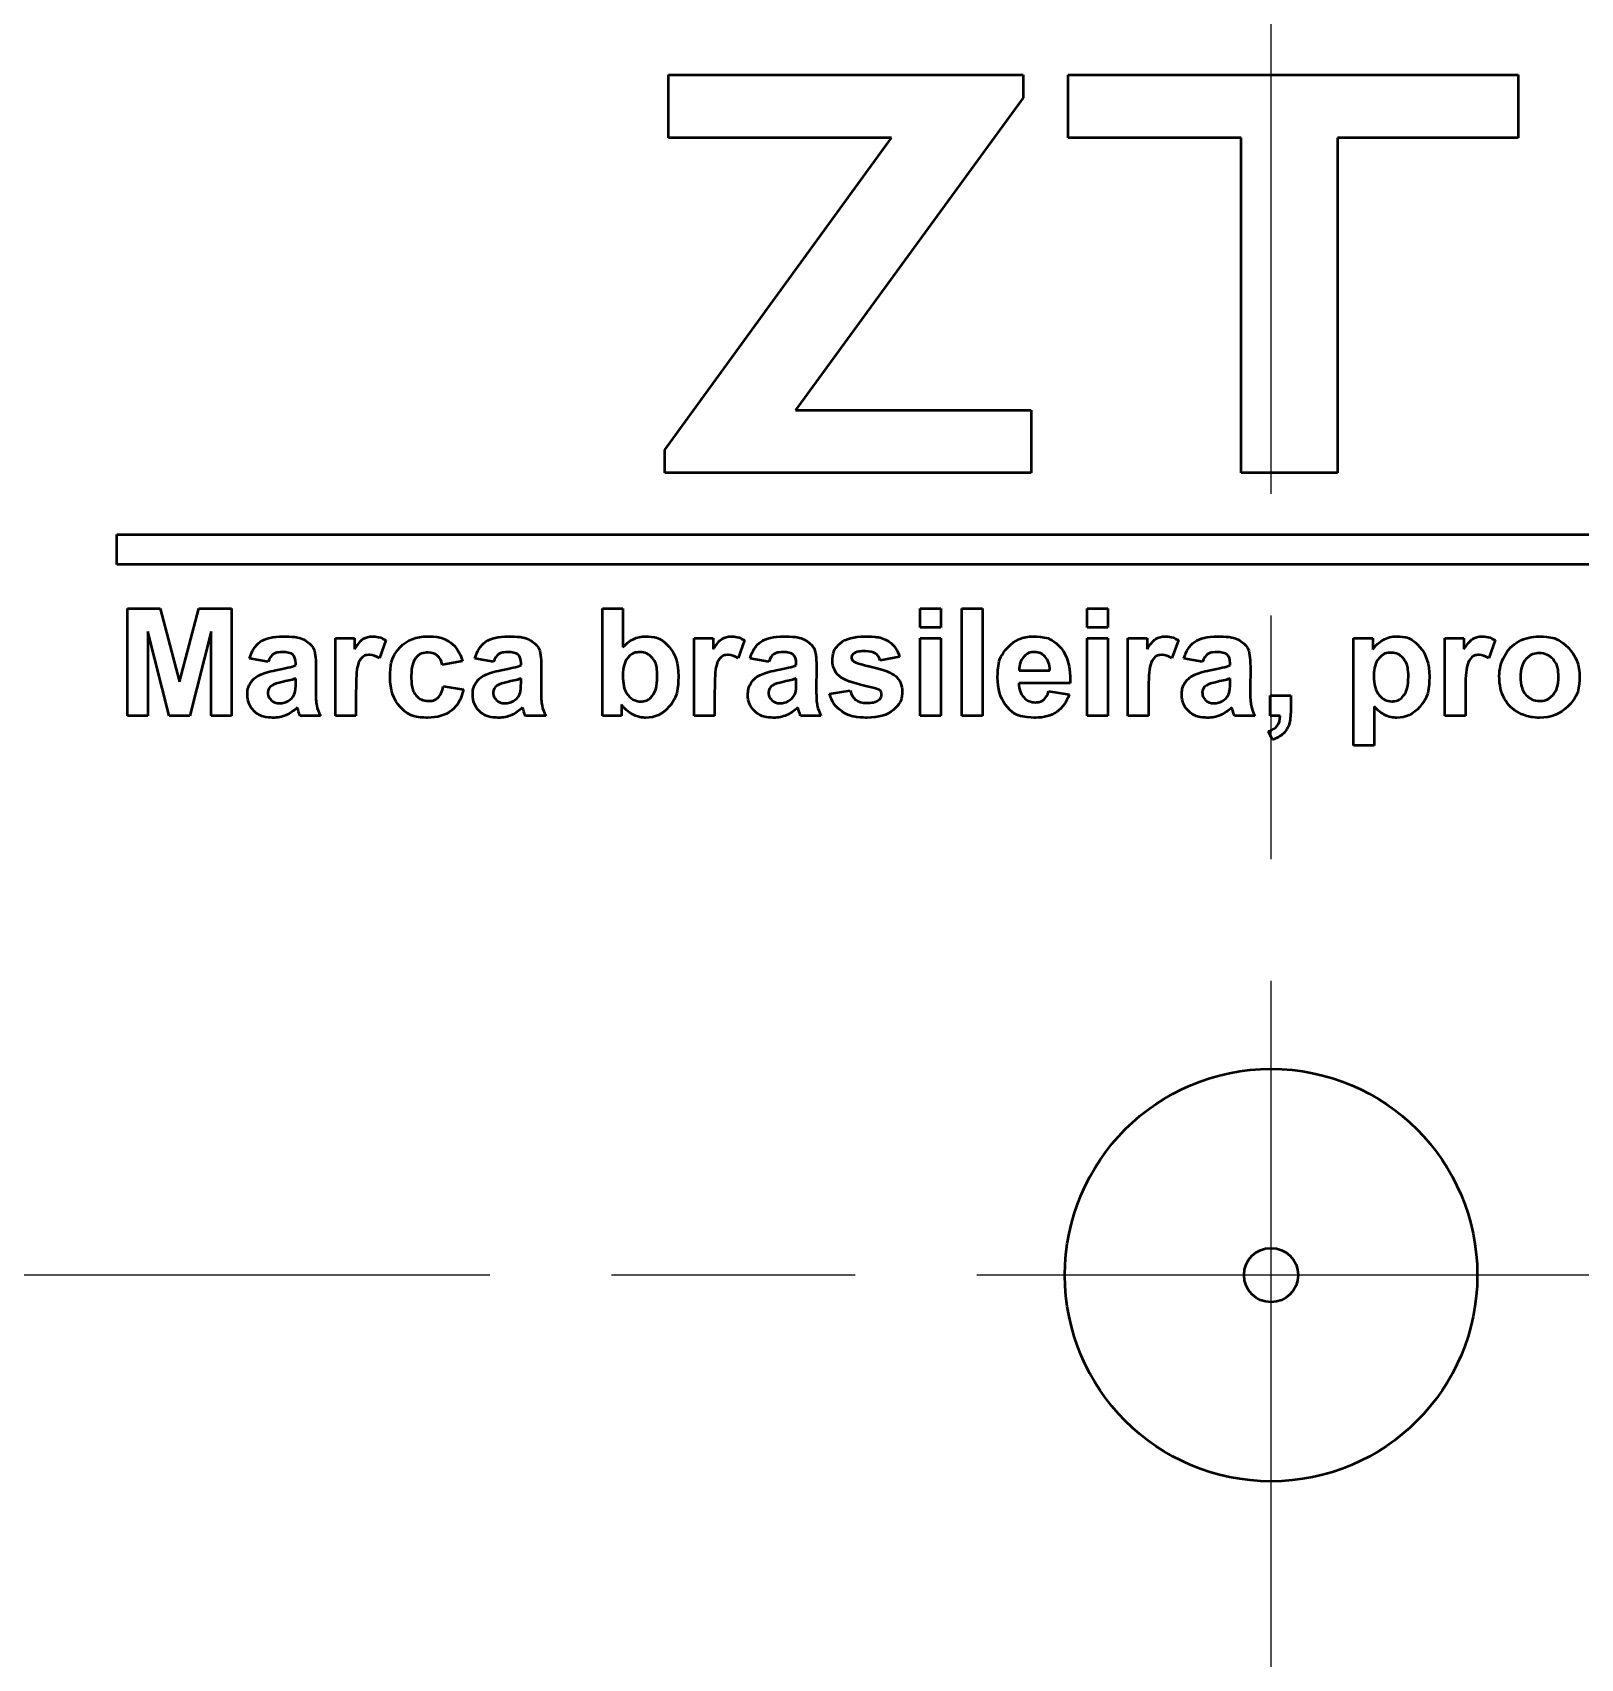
# Model space of a CAD drawing. Extents: x 0 to 616, y 0 to 436.
# Drawn here: x 504.81 to 533.4, y 285.8 to 315.83 of the extents above; entities that cross this region are included whole.
import ezdxf

# ---------------------------------------------------------------- set-up
doc = ezdxf.new("R2010")
doc.units = 0
doc.header["$LTSCALE"] = 1.5
doc.linetypes.add('AM_ISO08W050', pattern=[18, 12, -1.5, 3, -1.5])
doc.layers.add('AM_0', color=7, linetype='CONTINUOUS', lineweight=50)
doc.layers.add('AM_7', color=4, linetype='AM_ISO08W050', lineweight=25)

msp = doc.modelspace()

# ---------------------------------------------------------------- linework, layer by layer
at = {"layer": 'AM_0'}
for radius in [64.3, 58.175, 44.79, 3.809, 0.5]:
    msp.add_circle((527.683, 292.885), radius, dxfattribs=at)
at = {"layer": 'AM_0', "color": 7, "lineweight": 70}
msp.add_open_spline([(527.683, 338.867), (553.073, 338.867), (573.665, 318.276), (573.665, 292.885), (573.665, 292.885), (573.665, 267.494), (553.073, 246.903), (527.683, 246.903), (527.683, 246.903), (502.292, 246.903), (481.7, 267.494), (481.7, 292.885), (481.7, 292.885), (481.7, 318.276), (502.292, 338.867), (527.683, 338.867)], degree=3, knots=[0, 0, 0, 0, 0.25, 0.25, 0.25, 0.375, 0.5, 0.5, 0.5, 0.625, 0.75, 0.75, 0.75, 0.875, 1, 1, 1, 1], dxfattribs=at)
at = {"layer": 'AM_0', "color": 7}
for points in [[(516.556, 313.892), (516.556, 313.892), (516.556, 315.051), (516.556, 315.051)], [(516.556, 315.051), (516.556, 315.051), (523.101, 315.051), (523.101, 315.051)], [(523.101, 315.051), (523.101, 315.051), (523.101, 314.63), (523.101, 314.63)], [(523.936, 313.892), (523.936, 313.892), (523.936, 315.051), (523.936, 315.051)], [(523.936, 315.051), (523.936, 315.051), (532.248, 315.051), (532.248, 315.051)], [(532.248, 315.051), (532.248, 315.051), (532.248, 313.892), (532.248, 313.892)], [(523.101, 314.63), (523.101, 314.63), (518.9, 308.862), (518.9, 308.862)], [(516.486, 308.124), (516.486, 308.124), (520.673, 313.892), (520.673, 313.892)], [(520.673, 313.892), (520.673, 313.892), (516.556, 313.892), (516.556, 313.892)], [(527.129, 313.892), (527.129, 313.892), (523.936, 313.892), (523.936, 313.892)], [(527.129, 307.703), (527.129, 307.703), (527.129, 313.892), (527.129, 313.892)], [(528.912, 313.892), (528.912, 313.892), (528.912, 307.703), (528.912, 307.703)], [(532.248, 313.892), (532.248, 313.892), (528.912, 313.892), (528.912, 313.892)], [(518.9, 308.862), (518.9, 308.862), (523.251, 308.862), (523.251, 308.862)], [(523.251, 308.862), (523.251, 308.862), (523.251, 307.703), (523.251, 307.703)], [(516.486, 307.703), (516.486, 307.703), (516.486, 308.124), (516.486, 308.124)], [(523.251, 307.703), (523.251, 307.703), (516.486, 307.703), (516.486, 307.703)], [(528.912, 307.703), (528.912, 307.703), (527.129, 307.703), (527.129, 307.703)], [(506.368, 306.562), (506.368, 306.562), (548.997, 306.562), (548.997, 306.562)], [(506.368, 306.01), (506.368, 306.01), (506.368, 306.562), (506.368, 306.562)], [(548.997, 306.01), (548.997, 306.01), (506.368, 306.01), (506.368, 306.01)], [(506.565, 303.211), (506.565, 303.211), (506.565, 305.195), (506.565, 305.195)], [(506.565, 305.195), (506.565, 305.195), (507.164, 305.195), (507.164, 305.195)], [(507.164, 305.195), (507.164, 305.195), (507.524, 303.842), (507.524, 303.842)], [(507.524, 303.842), (507.524, 303.842), (507.88, 305.195), (507.88, 305.195)], [(507.88, 305.195), (507.88, 305.195), (508.481, 305.195), (508.481, 305.195)], [(508.481, 305.195), (508.481, 305.195), (508.481, 303.211), (508.481, 303.211)], [(515.333, 303.211), (515.333, 303.211), (515.333, 305.195), (515.333, 305.195)], [(515.333, 305.195), (515.333, 305.195), (515.713, 305.195), (515.713, 305.195)], [(515.713, 305.195), (515.713, 305.195), (515.713, 304.481), (515.713, 304.481)], [(521.203, 304.843), (521.203, 304.843), (521.203, 305.195), (521.203, 305.195)], [(521.203, 305.195), (521.203, 305.195), (521.584, 305.195), (521.584, 305.195)], [(521.584, 305.195), (521.584, 305.195), (521.584, 304.843), (521.584, 304.843)], [(521.973, 303.211), (521.973, 303.211), (521.973, 305.195), (521.973, 305.195)], [(521.973, 305.195), (521.973, 305.195), (522.354, 305.195), (522.354, 305.195)], [(522.354, 305.195), (522.354, 305.195), (522.354, 303.211), (522.354, 303.211)], [(524.285, 304.843), (524.285, 304.843), (524.285, 305.195), (524.285, 305.195)], [(524.285, 305.195), (524.285, 305.195), (524.665, 305.195), (524.665, 305.195)], [(524.665, 305.195), (524.665, 305.195), (524.665, 304.843), (524.665, 304.843)], [(521.584, 304.843), (521.584, 304.843), (521.203, 304.843), (521.203, 304.843)], [(524.665, 304.843), (524.665, 304.843), (524.285, 304.843), (524.285, 304.843)], [(507.329, 303.211), (507.329, 303.211), (506.937, 304.773), (506.937, 304.773)], [(506.937, 304.773), (506.937, 304.773), (506.937, 303.211), (506.937, 303.211)], [(508.109, 304.773), (508.109, 304.773), (507.715, 303.211), (507.715, 303.211)], [(508.109, 303.211), (508.109, 303.211), (508.109, 304.773), (508.109, 304.773)], [(508.815, 304.272), (508.854, 304.411), (508.921, 304.514), (509.015, 304.581)], [(509.817, 304.621), (509.899, 304.581), (509.958, 304.53), (509.992, 304.468)], [(510.401, 303.211), (510.401, 303.211), (510.401, 304.648), (510.401, 304.648)], [(510.401, 304.648), (510.401, 304.648), (510.754, 304.648), (510.754, 304.648)], [(510.754, 304.648), (510.754, 304.648), (510.754, 304.444), (510.754, 304.444)], [(510.754, 304.444), (510.815, 304.541), (510.869, 304.605), (510.917, 304.635)], [(511.332, 304.609), (511.332, 304.609), (511.214, 304.278), (511.214, 304.278)], [(512.527, 304.568), (512.63, 304.493), (512.704, 304.378), (512.749, 304.223)], [(512.977, 304.272), (513.015, 304.411), (513.082, 304.514), (513.177, 304.581)], [(513.978, 304.621), (514.061, 304.581), (514.119, 304.53), (514.153, 304.468)], [(517.026, 303.211), (517.026, 303.211), (517.026, 304.648), (517.026, 304.648)], [(517.026, 304.648), (517.026, 304.648), (517.379, 304.648), (517.379, 304.648)], [(517.379, 304.648), (517.379, 304.648), (517.379, 304.444), (517.379, 304.444)], [(517.379, 304.444), (517.439, 304.541), (517.494, 304.605), (517.542, 304.635)], [(517.957, 304.609), (517.957, 304.609), (517.839, 304.278), (517.839, 304.278)], [(518.06, 304.272), (518.098, 304.411), (518.165, 304.514), (518.26, 304.581)], [(519.061, 304.621), (519.144, 304.581), (519.202, 304.53), (519.236, 304.468)], [(520.624, 304.585), (520.72, 304.521), (520.785, 304.426), (520.821, 304.301)], [(521.203, 303.211), (521.203, 303.211), (521.203, 304.648), (521.203, 304.648)], [(521.203, 304.648), (521.203, 304.648), (521.584, 304.648), (521.584, 304.648)], [(521.584, 304.648), (521.584, 304.648), (521.584, 303.211), (521.584, 303.211)], [(524.285, 303.211), (524.285, 303.211), (524.285, 304.648), (524.285, 304.648)], [(524.285, 304.648), (524.285, 304.648), (524.665, 304.648), (524.665, 304.648)], [(524.665, 304.648), (524.665, 304.648), (524.665, 303.211), (524.665, 303.211)], [(525.039, 303.211), (525.039, 303.211), (525.039, 304.648), (525.039, 304.648)], [(525.039, 304.648), (525.039, 304.648), (525.392, 304.648), (525.392, 304.648)], [(525.392, 304.648), (525.392, 304.648), (525.392, 304.444), (525.392, 304.444)], [(525.392, 304.444), (525.452, 304.541), (525.507, 304.605), (525.555, 304.635)], [(525.97, 304.609), (525.97, 304.609), (525.852, 304.278), (525.852, 304.278)], [(526.072, 304.272), (526.111, 304.411), (526.178, 304.514), (526.273, 304.581)], [(527.074, 304.621), (527.157, 304.581), (527.215, 304.53), (527.249, 304.468)], [(529.204, 304.648), (529.204, 304.648), (529.559, 304.648), (529.559, 304.648)], [(529.204, 302.665), (529.204, 302.665), (529.204, 304.648), (529.204, 304.648)], [(529.559, 304.648), (529.559, 304.648), (529.559, 304.437), (529.559, 304.437)], [(529.559, 304.437), (529.604, 304.51), (529.667, 304.568), (529.745, 304.613)], [(530.892, 303.211), (530.892, 303.211), (530.892, 304.648), (530.892, 304.648)], [(530.892, 304.648), (530.892, 304.648), (531.245, 304.648), (531.245, 304.648)], [(531.245, 304.648), (531.245, 304.648), (531.245, 304.444), (531.245, 304.444)], [(531.245, 304.444), (531.305, 304.541), (531.36, 304.605), (531.408, 304.635)], [(531.822, 304.609), (531.822, 304.609), (531.705, 304.278), (531.705, 304.278)], [(531.992, 304.317), (532.054, 304.435), (532.142, 304.526), (532.256, 304.587)], [(509.16, 304.21), (509.16, 304.21), (508.815, 304.272), (508.815, 304.272)], [(509.252, 304.35), (509.214, 304.324), (509.184, 304.277), (509.16, 304.21)], [(509.669, 304.187), (509.669, 304.26), (509.651, 304.312), (509.615, 304.344)], [(509.992, 304.468), (510.025, 304.406), (510.043, 304.293), (510.043, 304.127)], [(510.901, 304.296), (510.863, 304.267), (510.835, 304.214), (510.814, 304.137)], [(512.374, 304.156), (512.362, 304.231), (512.333, 304.287), (512.288, 304.325)], [(512.749, 304.223), (512.749, 304.223), (512.374, 304.156), (512.374, 304.156)], [(513.322, 304.21), (513.322, 304.21), (512.977, 304.272), (512.977, 304.272)], [(513.414, 304.35), (513.376, 304.324), (513.345, 304.277), (513.322, 304.21)], [(513.83, 304.187), (513.83, 304.26), (513.812, 304.312), (513.776, 304.344)], [(514.153, 304.468), (514.187, 304.406), (514.204, 304.293), (514.204, 304.127)], [(515.801, 304.284), (515.74, 304.213), (515.71, 304.106), (515.71, 303.961)], [(517.525, 304.296), (517.488, 304.267), (517.459, 304.214), (517.438, 304.137)], [(518.405, 304.21), (518.405, 304.21), (518.06, 304.272), (518.06, 304.272)], [(518.497, 304.35), (518.459, 304.324), (518.428, 304.277), (518.405, 304.21)], [(518.913, 304.187), (518.913, 304.26), (518.895, 304.312), (518.859, 304.344)], [(519.236, 304.468), (519.27, 304.406), (519.287, 304.293), (519.287, 304.127)], [(519.972, 304.22), (520.006, 304.194), (520.124, 304.159), (520.327, 304.113)], [(520.463, 304.235), (520.448, 304.29), (520.419, 304.333), (520.376, 304.363)], [(520.821, 304.301), (520.821, 304.301), (520.463, 304.235), (520.463, 304.235)], [(523.109, 304.299), (523.055, 304.239), (523.028, 304.157), (523.029, 304.053)], [(523.597, 304.053), (523.594, 304.163), (523.566, 304.247), (523.512, 304.304)], [(523.798, 304.469), (523.921, 304.328), (523.98, 304.112), (523.975, 303.82)], [(525.538, 304.296), (525.501, 304.267), (525.472, 304.214), (525.451, 304.137)], [(526.418, 304.21), (526.418, 304.21), (526.072, 304.272), (526.072, 304.272)], [(526.509, 304.35), (526.472, 304.324), (526.441, 304.277), (526.418, 304.21)], [(526.926, 304.187), (526.926, 304.26), (526.908, 304.312), (526.872, 304.344)], [(527.249, 304.468), (527.283, 304.406), (527.3, 304.293), (527.3, 304.127)], [(529.672, 304.273), (529.611, 304.201), (529.58, 304.095), (529.58, 303.954)], [(531.391, 304.296), (531.354, 304.267), (531.325, 304.214), (531.304, 304.137)], [(531.898, 303.95), (531.898, 304.077), (531.93, 304.199), (531.992, 304.317)], [(532.39, 304.258), (532.322, 304.182), (532.288, 304.072), (532.288, 303.93)], [(508.834, 303.821), (508.873, 303.885), (508.928, 303.933), (508.997, 303.967)], [(508.997, 303.967), (509.067, 304.001), (509.168, 304.03), (509.3, 304.056)], [(509.3, 304.056), (509.477, 304.089), (509.601, 304.12), (509.669, 304.149)], [(509.669, 304.149), (509.669, 304.149), (509.669, 304.187), (509.669, 304.187)], [(510.043, 304.127), (510.043, 304.127), (510.038, 303.683), (510.038, 303.683)], [(510.814, 304.137), (510.792, 304.06), (510.782, 303.9), (510.782, 303.655)], [(512.996, 303.821), (513.034, 303.885), (513.089, 303.933), (513.159, 303.967)], [(513.159, 303.967), (513.228, 304.001), (513.33, 304.03), (513.461, 304.056)], [(513.461, 304.056), (513.639, 304.089), (513.762, 304.12), (513.83, 304.149)], [(513.83, 304.149), (513.83, 304.149), (513.83, 304.187), (513.83, 304.187)], [(514.204, 304.127), (514.204, 304.127), (514.2, 303.683), (514.2, 303.683)], [(515.71, 303.961), (515.71, 303.812), (515.734, 303.702), (515.78, 303.631)], [(517.438, 304.137), (517.417, 304.06), (517.406, 303.9), (517.406, 303.655)], [(518.078, 303.821), (518.117, 303.885), (518.172, 303.933), (518.242, 303.967)], [(518.242, 303.967), (518.311, 304.001), (518.413, 304.03), (518.544, 304.056)], [(518.544, 304.056), (518.722, 304.089), (518.845, 304.12), (518.913, 304.149)], [(518.913, 304.149), (518.913, 304.149), (518.913, 304.187), (518.913, 304.187)], [(519.287, 304.127), (519.287, 304.127), (519.283, 303.683), (519.283, 303.683)], [(520.335, 303.731), (520.028, 303.799), (519.833, 303.86), (519.751, 303.916)], [(520.327, 304.113), (520.529, 304.067), (520.671, 304.01), (520.751, 303.944)], [(523.029, 304.053), (523.029, 304.053), (523.597, 304.053), (523.597, 304.053)], [(525.451, 304.137), (525.43, 304.06), (525.419, 303.9), (525.419, 303.655)], [(526.091, 303.821), (526.13, 303.885), (526.185, 303.933), (526.254, 303.967)], [(526.254, 303.967), (526.324, 304.001), (526.425, 304.03), (526.557, 304.056)], [(526.557, 304.056), (526.734, 304.089), (526.858, 304.12), (526.926, 304.149)], [(526.926, 304.149), (526.926, 304.149), (526.926, 304.187), (526.926, 304.187)], [(527.3, 304.127), (527.3, 304.127), (527.296, 303.683), (527.296, 303.683)], [(529.58, 303.954), (529.58, 303.793), (529.612, 303.673), (529.676, 303.597)], [(531.304, 304.137), (531.282, 304.06), (531.272, 303.9), (531.272, 303.655)], [(531.992, 303.53), (531.93, 303.645), (531.898, 303.785), (531.898, 303.95)], [(532.288, 303.93), (532.288, 303.787), (532.322, 303.678), (532.39, 303.603)], [(509.438, 303.843), (509.332, 303.821), (509.263, 303.799), (509.231, 303.777)], [(509.669, 303.902), (509.62, 303.885), (509.543, 303.866), (509.438, 303.843)], [(509.564, 303.514), (509.61, 303.549), (509.64, 303.591), (509.654, 303.641)], [(509.654, 303.641), (509.664, 303.673), (509.669, 303.735), (509.669, 303.826)], [(509.669, 303.826), (509.669, 303.826), (509.669, 303.902), (509.669, 303.902)], [(510.038, 303.683), (510.038, 303.557), (510.044, 303.464), (510.057, 303.404)], [(510.782, 303.655), (510.782, 303.655), (510.782, 303.211), (510.782, 303.211)], [(512.297, 303.55), (512.343, 303.592), (512.376, 303.662), (512.395, 303.762)], [(512.395, 303.762), (512.395, 303.762), (512.768, 303.699), (512.768, 303.699)], [(512.768, 303.699), (512.73, 303.527), (512.655, 303.398), (512.545, 303.31)], [(513.599, 303.843), (513.493, 303.821), (513.425, 303.799), (513.392, 303.777)], [(513.83, 303.902), (513.782, 303.885), (513.705, 303.866), (513.599, 303.843)], [(513.725, 303.514), (513.771, 303.549), (513.801, 303.591), (513.815, 303.641)], [(513.815, 303.641), (513.826, 303.673), (513.83, 303.735), (513.83, 303.826)], [(513.83, 303.826), (513.83, 303.826), (513.83, 303.902), (513.83, 303.902)], [(514.2, 303.683), (514.2, 303.557), (514.206, 303.464), (514.218, 303.404)], [(517.406, 303.655), (517.406, 303.655), (517.406, 303.211), (517.406, 303.211)], [(518.682, 303.843), (518.576, 303.821), (518.508, 303.799), (518.475, 303.777)], [(518.913, 303.902), (518.865, 303.885), (518.788, 303.866), (518.682, 303.843)], [(518.808, 303.514), (518.854, 303.549), (518.884, 303.591), (518.898, 303.641)], [(518.898, 303.641), (518.909, 303.673), (518.913, 303.735), (518.913, 303.826)], [(518.913, 303.826), (518.913, 303.826), (518.913, 303.902), (518.913, 303.902)], [(519.283, 303.683), (519.283, 303.557), (519.289, 303.464), (519.301, 303.404)], [(519.528, 303.622), (519.528, 303.622), (519.91, 303.68), (519.91, 303.68)], [(519.752, 303.298), (519.637, 303.377), (519.563, 303.485), (519.528, 303.622)], [(519.91, 303.68), (519.926, 303.606), (519.959, 303.55), (520.008, 303.511)], [(520.462, 303.681), (520.443, 303.699), (520.4, 303.716), (520.335, 303.731)], [(523.975, 303.82), (523.975, 303.82), (523.022, 303.82), (523.022, 303.82)], [(523.022, 303.82), (523.025, 303.707), (523.055, 303.62), (523.114, 303.557)], [(523.483, 303.512), (523.524, 303.544), (523.555, 303.597), (523.575, 303.669)], [(523.575, 303.669), (523.575, 303.669), (523.955, 303.605), (523.955, 303.605)], [(523.955, 303.605), (523.906, 303.466), (523.829, 303.361), (523.724, 303.288)], [(525.419, 303.655), (525.419, 303.655), (525.419, 303.211), (525.419, 303.211)], [(526.695, 303.843), (526.589, 303.821), (526.521, 303.799), (526.488, 303.777)], [(526.926, 303.902), (526.878, 303.885), (526.8, 303.866), (526.695, 303.843)], [(526.821, 303.514), (526.867, 303.549), (526.897, 303.591), (526.911, 303.641)], [(526.911, 303.641), (526.921, 303.673), (526.926, 303.735), (526.926, 303.826)], [(526.926, 303.826), (526.926, 303.826), (526.926, 303.902), (526.926, 303.902)], [(527.296, 303.683), (527.296, 303.557), (527.302, 303.464), (527.314, 303.404)], [(531.272, 303.655), (531.272, 303.655), (531.272, 303.211), (531.272, 303.211)], [(509.699, 303.368), (509.634, 303.305), (509.565, 303.258), (509.491, 303.226)], [(509.712, 303.324), (509.706, 303.346), (509.702, 303.361), (509.699, 303.368)], [(509.749, 303.211), (509.739, 303.237), (509.727, 303.274), (509.712, 303.324)], [(510.057, 303.404), (510.069, 303.344), (510.092, 303.28), (510.125, 303.211)], [(513.86, 303.368), (513.795, 303.305), (513.726, 303.258), (513.652, 303.226)], [(513.874, 303.324), (513.868, 303.346), (513.863, 303.361), (513.86, 303.368)], [(513.91, 303.211), (513.901, 303.237), (513.888, 303.274), (513.874, 303.324)], [(514.218, 303.404), (514.23, 303.344), (514.253, 303.28), (514.287, 303.211)], [(515.892, 303.241), (515.812, 303.282), (515.744, 303.342), (515.686, 303.423)], [(515.686, 303.423), (515.686, 303.423), (515.686, 303.211), (515.686, 303.211)], [(518.943, 303.368), (518.878, 303.305), (518.809, 303.258), (518.735, 303.226)], [(518.957, 303.324), (518.951, 303.346), (518.946, 303.361), (518.943, 303.368)], [(518.993, 303.211), (518.983, 303.237), (518.971, 303.274), (518.957, 303.324)], [(519.301, 303.404), (519.313, 303.344), (519.336, 303.28), (519.37, 303.211)], [(526.956, 303.368), (526.891, 303.305), (526.822, 303.258), (526.748, 303.226)], [(526.97, 303.324), (526.964, 303.346), (526.959, 303.361), (526.956, 303.368)], [(527.006, 303.211), (526.996, 303.237), (526.984, 303.274), (526.97, 303.324)], [(527.314, 303.404), (527.326, 303.344), (527.349, 303.28), (527.382, 303.211)], [(527.665, 303.592), (527.665, 303.592), (528.045, 303.592), (528.045, 303.592)], [(527.665, 303.211), (527.665, 303.211), (527.665, 303.592), (527.665, 303.592)], [(528.045, 303.319), (528.045, 303.21), (528.036, 303.123), (528.017, 303.059)], [(528.045, 303.592), (528.045, 303.592), (528.045, 303.319), (528.045, 303.319)], [(529.788, 303.226), (529.724, 303.258), (529.656, 303.312), (529.584, 303.389)], [(529.584, 303.389), (529.584, 303.389), (529.584, 302.665), (529.584, 302.665)], [(532.264, 303.268), (532.145, 303.328), (532.054, 303.415), (531.992, 303.53)], [(506.937, 303.211), (506.937, 303.211), (506.565, 303.211), (506.565, 303.211)], [(507.715, 303.211), (507.715, 303.211), (507.329, 303.211), (507.329, 303.211)], [(508.481, 303.211), (508.481, 303.211), (508.109, 303.211), (508.109, 303.211)], [(510.125, 303.211), (510.125, 303.211), (509.749, 303.211), (509.749, 303.211)], [(510.782, 303.211), (510.782, 303.211), (510.401, 303.211), (510.401, 303.211)], [(514.287, 303.211), (514.287, 303.211), (513.91, 303.211), (513.91, 303.211)], [(515.686, 303.211), (515.686, 303.211), (515.333, 303.211), (515.333, 303.211)], [(517.406, 303.211), (517.406, 303.211), (517.026, 303.211), (517.026, 303.211)], [(519.37, 303.211), (519.37, 303.211), (518.993, 303.211), (518.993, 303.211)], [(521.584, 303.211), (521.584, 303.211), (521.203, 303.211), (521.203, 303.211)], [(522.354, 303.211), (522.354, 303.211), (521.973, 303.211), (521.973, 303.211)], [(524.665, 303.211), (524.665, 303.211), (524.285, 303.211), (524.285, 303.211)], [(525.419, 303.211), (525.419, 303.211), (525.039, 303.211), (525.039, 303.211)], [(527.382, 303.211), (527.382, 303.211), (527.006, 303.211), (527.006, 303.211)], [(527.634, 302.926), (527.711, 302.951), (527.765, 302.986), (527.798, 303.03)], [(527.849, 303.211), (527.849, 303.211), (527.665, 303.211), (527.665, 303.211)], [(527.798, 303.03), (527.831, 303.074), (527.848, 303.135), (527.849, 303.211)], [(528.017, 303.059), (527.998, 302.996), (527.962, 302.938), (527.91, 302.888)], [(531.272, 303.211), (531.272, 303.211), (530.892, 303.211), (530.892, 303.211)], [(527.709, 302.769), (527.709, 302.769), (527.634, 302.926), (527.634, 302.926)], [(527.91, 302.888), (527.857, 302.837), (527.79, 302.798), (527.709, 302.769)], [(529.584, 302.665), (529.584, 302.665), (529.204, 302.665), (529.204, 302.665)]]:
    msp.add_open_spline(points, degree=3, dxfattribs=at)
for points, knots in [([(509.015, 304.581), (509.11, 304.648), (509.251, 304.681), (509.438, 304.681), (509.438, 304.681), (509.608, 304.681), (509.734, 304.661), (509.817, 304.621)], [0.08, 0.08, 0.08, 0.08, 0.12, 0.12, 0.12, 0.14, 0.16, 0.16, 0.16, 0.16]), ([(510.917, 304.635), (510.966, 304.666), (511.02, 304.681), (511.082, 304.681), (511.082, 304.681), (511.169, 304.681), (511.252, 304.657), (511.332, 304.609)], [0.3846154, 0.3846154, 0.3846154, 0.3846154, 0.4615385, 0.4615385, 0.4615385, 0.5, 0.5384615, 0.5384615, 0.5384615, 0.5384615]), ([(511.6, 304.483), (511.726, 304.615), (511.895, 304.681), (512.109, 304.681), (512.109, 304.681), (512.284, 304.681), (512.423, 304.643), (512.527, 304.568)], [0.8333333, 0.8333333, 0.8333333, 0.8333333, 0.8888889, 0.8888889, 0.8888889, 0.9166667, 0.9444444, 0.9444444, 0.9444444, 0.9444444]), ([(513.177, 304.581), (513.272, 304.648), (513.412, 304.681), (513.599, 304.681), (513.599, 304.681), (513.769, 304.681), (513.895, 304.661), (513.978, 304.621)], [0.08, 0.08, 0.08, 0.08, 0.12, 0.12, 0.12, 0.14, 0.16, 0.16, 0.16, 0.16]), ([(515.713, 304.481), (515.83, 304.614), (515.969, 304.681), (516.13, 304.681), (516.13, 304.681), (516.305, 304.681), (516.449, 304.617), (516.564, 304.491)], [0.25, 0.25, 0.25, 0.25, 0.3333333, 0.3333333, 0.3333333, 0.375, 0.4166667, 0.4166667, 0.4166667, 0.4166667]), ([(517.542, 304.635), (517.59, 304.666), (517.645, 304.681), (517.706, 304.681), (517.706, 304.681), (517.793, 304.681), (517.876, 304.657), (517.957, 304.609)], [0.3846154, 0.3846154, 0.3846154, 0.3846154, 0.4615385, 0.4615385, 0.4615385, 0.5, 0.5384615, 0.5384615, 0.5384615, 0.5384615]), ([(518.26, 304.581), (518.355, 304.648), (518.495, 304.681), (518.682, 304.681), (518.682, 304.681), (518.852, 304.681), (518.978, 304.661), (519.061, 304.621)], [0.08, 0.08, 0.08, 0.08, 0.12, 0.12, 0.12, 0.14, 0.16, 0.16, 0.16, 0.16]), ([(519.751, 303.916), (519.637, 303.994), (519.581, 304.102), (519.581, 304.24), (519.581, 304.24), (519.581, 304.364), (519.63, 304.469), (519.728, 304.554)], [0.30769231, 0.30769231, 0.30769231, 0.30769231, 0.34615385, 0.34615385, 0.34615385, 0.36538462, 0.38461538, 0.38461538, 0.38461538, 0.38461538]), ([(519.728, 304.554), (519.826, 304.639), (519.979, 304.681), (520.185, 304.681), (520.185, 304.681), (520.382, 304.681), (520.529, 304.649), (520.624, 304.585)], [0.38461538, 0.38461538, 0.38461538, 0.38461538, 0.42307692, 0.42307692, 0.42307692, 0.44230769, 0.46153846, 0.46153846, 0.46153846, 0.46153846]), ([(522.819, 304.479), (522.943, 304.614), (523.101, 304.681), (523.291, 304.681), (523.291, 304.681), (523.505, 304.681), (523.674, 304.611), (523.798, 304.469)], [0.4285714, 0.4285714, 0.4285714, 0.4285714, 0.5, 0.5, 0.5, 0.5357143, 0.5714286, 0.5714286, 0.5714286, 0.5714286]), ([(525.555, 304.635), (525.603, 304.666), (525.658, 304.681), (525.719, 304.681), (525.719, 304.681), (525.806, 304.681), (525.889, 304.657), (525.97, 304.609)], [0.3846154, 0.3846154, 0.3846154, 0.3846154, 0.4615385, 0.4615385, 0.4615385, 0.5, 0.5384615, 0.5384615, 0.5384615, 0.5384615]), ([(526.273, 304.581), (526.368, 304.648), (526.508, 304.681), (526.695, 304.681), (526.695, 304.681), (526.865, 304.681), (526.991, 304.661), (527.074, 304.621)], [0.08, 0.08, 0.08, 0.08, 0.12, 0.12, 0.12, 0.14, 0.16, 0.16, 0.16, 0.16]), ([(529.745, 304.613), (529.824, 304.659), (529.911, 304.681), (530.007, 304.681), (530.007, 304.681), (530.173, 304.681), (530.315, 304.616), (530.431, 304.485)], [0.2307692, 0.2307692, 0.2307692, 0.2307692, 0.3076923, 0.3076923, 0.3076923, 0.3461538, 0.3846154, 0.3846154, 0.3846154, 0.3846154]), ([(531.408, 304.635), (531.456, 304.666), (531.511, 304.681), (531.572, 304.681), (531.572, 304.681), (531.659, 304.681), (531.742, 304.657), (531.822, 304.609)], [0.3846154, 0.3846154, 0.3846154, 0.3846154, 0.4615385, 0.4615385, 0.4615385, 0.5, 0.5384615, 0.5384615, 0.5384615, 0.5384615]), ([(532.256, 304.587), (532.37, 304.65), (532.498, 304.681), (532.639, 304.681), (532.639, 304.681), (532.856, 304.681), (533.034, 304.611), (533.173, 304.469)], [0.2, 0.2, 0.2, 0.2, 0.3, 0.3, 0.3, 0.35, 0.4, 0.4, 0.4, 0.4]), ([(509.615, 304.344), (509.579, 304.374), (509.511, 304.39), (509.411, 304.39), (509.411, 304.39), (509.343, 304.39), (509.29, 304.377), (509.252, 304.35)], [0.88, 0.88, 0.88, 0.88, 0.92, 0.92, 0.92, 0.94, 0.96, 0.96, 0.96, 0.96]), ([(511.214, 304.278), (511.151, 304.319), (511.091, 304.34), (511.036, 304.34), (511.036, 304.34), (510.983, 304.34), (510.938, 304.326), (510.901, 304.296)], [0.6153846, 0.6153846, 0.6153846, 0.6153846, 0.6923077, 0.6923077, 0.6923077, 0.7307692, 0.7692308, 0.7692308, 0.7692308, 0.7692308]), ([(511.6, 303.378), (511.475, 303.51), (511.412, 303.694), (511.412, 303.929), (511.412, 303.929), (511.412, 304.166), (511.475, 304.35), (511.6, 304.483)], [0.7222222, 0.7222222, 0.7222222, 0.7222222, 0.7777778, 0.7777778, 0.7777778, 0.8055556, 0.8333333, 0.8333333, 0.8333333, 0.8333333]), ([(511.888, 304.284), (511.832, 304.218), (511.803, 304.109), (511.803, 303.956), (511.803, 303.956), (511.803, 303.785), (511.832, 303.665), (511.889, 303.594)], [0.2222222, 0.2222222, 0.2222222, 0.2222222, 0.2777778, 0.2777778, 0.2777778, 0.3055556, 0.3333333, 0.3333333, 0.3333333, 0.3333333]), ([(512.288, 304.325), (512.244, 304.363), (512.186, 304.382), (512.115, 304.382), (512.115, 304.382), (512.02, 304.382), (511.944, 304.349), (511.888, 304.284)], [0.1111111, 0.1111111, 0.1111111, 0.1111111, 0.1666667, 0.1666667, 0.1666667, 0.1944444, 0.2222222, 0.2222222, 0.2222222, 0.2222222]), ([(513.776, 304.344), (513.74, 304.374), (513.672, 304.39), (513.572, 304.39), (513.572, 304.39), (513.504, 304.39), (513.451, 304.377), (513.414, 304.35)], [0.88, 0.88, 0.88, 0.88, 0.92, 0.92, 0.92, 0.94, 0.96, 0.96, 0.96, 0.96]), ([(516.257, 304.281), (516.198, 304.354), (516.121, 304.39), (516.028, 304.39), (516.028, 304.39), (515.937, 304.39), (515.861, 304.355), (515.801, 304.284)], [0.625, 0.625, 0.625, 0.625, 0.75, 0.75, 0.75, 0.8125, 0.875, 0.875, 0.875, 0.875]), ([(516.258, 303.587), (516.317, 303.659), (516.346, 303.772), (516.346, 303.926), (516.346, 303.926), (516.346, 304.09), (516.316, 304.209), (516.257, 304.281)], [0.375, 0.375, 0.375, 0.375, 0.5, 0.5, 0.5, 0.5625, 0.625, 0.625, 0.625, 0.625]), ([(516.564, 304.491), (516.679, 304.364), (516.736, 304.182), (516.736, 303.945), (516.736, 303.945), (516.736, 303.7), (516.678, 303.51), (516.561, 303.378)], [0.4166667, 0.4166667, 0.4166667, 0.4166667, 0.5, 0.5, 0.5, 0.5416667, 0.5833333, 0.5833333, 0.5833333, 0.5833333]), ([(517.839, 304.278), (517.775, 304.319), (517.715, 304.34), (517.66, 304.34), (517.66, 304.34), (517.607, 304.34), (517.562, 304.326), (517.525, 304.296)], [0.6153846, 0.6153846, 0.6153846, 0.6153846, 0.6923077, 0.6923077, 0.6923077, 0.7307692, 0.7692308, 0.7692308, 0.7692308, 0.7692308]), ([(518.859, 304.344), (518.823, 304.374), (518.755, 304.39), (518.655, 304.39), (518.655, 304.39), (518.587, 304.39), (518.534, 304.377), (518.497, 304.35)], [0.88, 0.88, 0.88, 0.88, 0.92, 0.92, 0.92, 0.94, 0.96, 0.96, 0.96, 0.96]), ([(519.977, 304.366), (519.948, 304.346), (519.934, 304.32), (519.934, 304.289), (519.934, 304.289), (519.934, 304.261), (519.946, 304.239), (519.972, 304.22)], [0.65384615, 0.65384615, 0.65384615, 0.65384615, 0.69230769, 0.69230769, 0.69230769, 0.71153846, 0.73076923, 0.73076923, 0.73076923, 0.73076923]), ([(520.376, 304.363), (520.333, 304.393), (520.272, 304.408), (520.192, 304.408), (520.192, 304.408), (520.092, 304.408), (520.02, 304.394), (519.977, 304.366)], [0.57692308, 0.57692308, 0.57692308, 0.57692308, 0.61538462, 0.61538462, 0.61538462, 0.63461538, 0.65384615, 0.65384615, 0.65384615, 0.65384615]), ([(522.774, 303.424), (522.68, 303.555), (522.632, 303.72), (522.632, 303.919), (522.632, 303.919), (522.632, 304.157), (522.694, 304.344), (522.819, 304.479)], [0.2857143, 0.2857143, 0.2857143, 0.2857143, 0.3571429, 0.3571429, 0.3571429, 0.3928571, 0.4285714, 0.4285714, 0.4285714, 0.4285714]), ([(523.512, 304.304), (523.458, 304.362), (523.392, 304.39), (523.314, 304.39), (523.314, 304.39), (523.231, 304.39), (523.163, 304.36), (523.109, 304.299)], [0.2, 0.2, 0.2, 0.2, 0.4, 0.4, 0.4, 0.5, 0.6, 0.6, 0.6, 0.6]), ([(525.852, 304.278), (525.788, 304.319), (525.728, 304.34), (525.673, 304.34), (525.673, 304.34), (525.62, 304.34), (525.575, 304.326), (525.538, 304.296)], [0.6153846, 0.6153846, 0.6153846, 0.6153846, 0.6923077, 0.6923077, 0.6923077, 0.7307692, 0.7692308, 0.7692308, 0.7692308, 0.7692308]), ([(526.872, 304.344), (526.836, 304.374), (526.768, 304.39), (526.668, 304.39), (526.668, 304.39), (526.6, 304.39), (526.547, 304.377), (526.509, 304.35)], [0.88, 0.88, 0.88, 0.88, 0.92, 0.92, 0.92, 0.94, 0.96, 0.96, 0.96, 0.96]), ([(530.128, 304.271), (530.068, 304.344), (529.993, 304.38), (529.904, 304.38), (529.904, 304.38), (529.811, 304.38), (529.734, 304.345), (529.672, 304.273)], [0.625, 0.625, 0.625, 0.625, 0.75, 0.75, 0.75, 0.8125, 0.875, 0.875, 0.875, 0.875]), ([(530.131, 303.587), (530.19, 303.658), (530.219, 303.774), (530.219, 303.935), (530.219, 303.935), (530.219, 304.086), (530.189, 304.198), (530.128, 304.271)], [0.375, 0.375, 0.375, 0.375, 0.5, 0.5, 0.5, 0.5625, 0.625, 0.625, 0.625, 0.625]), ([(530.431, 304.485), (530.548, 304.354), (530.606, 304.172), (530.606, 303.938), (530.606, 303.938), (530.606, 303.698), (530.547, 303.512), (530.43, 303.379)], [0.3846154, 0.3846154, 0.3846154, 0.3846154, 0.4615385, 0.4615385, 0.4615385, 0.5, 0.5384615, 0.5384615, 0.5384615, 0.5384615]), ([(531.705, 304.278), (531.641, 304.319), (531.581, 304.34), (531.526, 304.34), (531.526, 304.34), (531.473, 304.34), (531.428, 304.326), (531.391, 304.296)], [0.6153846, 0.6153846, 0.6153846, 0.6153846, 0.6923077, 0.6923077, 0.6923077, 0.7307692, 0.7692308, 0.7692308, 0.7692308, 0.7692308]), ([(532.89, 304.258), (532.823, 304.333), (532.739, 304.371), (532.64, 304.371), (532.64, 304.371), (532.541, 304.371), (532.457, 304.333), (532.39, 304.258)], [0.625, 0.625, 0.625, 0.625, 0.75, 0.75, 0.75, 0.8125, 0.875, 0.875, 0.875, 0.875]), ([(532.89, 303.603), (532.957, 303.678), (532.991, 303.788), (532.991, 303.933), (532.991, 303.933), (532.991, 304.073), (532.957, 304.182), (532.89, 304.258)], [0.375, 0.375, 0.375, 0.375, 0.5, 0.5, 0.5, 0.5625, 0.625, 0.625, 0.625, 0.625]), ([(533.173, 304.469), (533.312, 304.328), (533.381, 304.15), (533.381, 303.934), (533.381, 303.934), (533.381, 303.717), (533.311, 303.537), (533.171, 303.393)], [0.4, 0.4, 0.4, 0.4, 0.5, 0.5, 0.5, 0.55, 0.6, 0.6, 0.6, 0.6]), ([(520.751, 303.944), (520.831, 303.876), (520.87, 303.781), (520.87, 303.661), (520.87, 303.661), (520.87, 303.529), (520.815, 303.416), (520.705, 303.321)], [0.80769231, 0.80769231, 0.80769231, 0.80769231, 0.84615385, 0.84615385, 0.84615385, 0.86538462, 0.88461538, 0.88461538, 0.88461538, 0.88461538]), ([(508.904, 303.299), (508.819, 303.38), (508.776, 303.481), (508.776, 303.604), (508.776, 303.604), (508.776, 303.685), (508.795, 303.757), (508.834, 303.821)], [0.6, 0.6, 0.6, 0.6, 0.64, 0.64, 0.64, 0.66, 0.68, 0.68, 0.68, 0.68]), ([(509.231, 303.777), (509.181, 303.742), (509.156, 303.697), (509.156, 303.643), (509.156, 303.643), (509.156, 303.59), (509.176, 303.544), (509.216, 303.505)], [0.2222222, 0.2222222, 0.2222222, 0.2222222, 0.3333333, 0.3333333, 0.3333333, 0.3888889, 0.4444444, 0.4444444, 0.4444444, 0.4444444]), ([(513.065, 303.299), (512.98, 303.38), (512.937, 303.481), (512.937, 303.604), (512.937, 303.604), (512.937, 303.685), (512.957, 303.757), (512.996, 303.821)], [0.6, 0.6, 0.6, 0.6, 0.64, 0.64, 0.64, 0.66, 0.68, 0.68, 0.68, 0.68]), ([(513.392, 303.777), (513.342, 303.742), (513.317, 303.697), (513.317, 303.643), (513.317, 303.643), (513.317, 303.59), (513.337, 303.544), (513.377, 303.505)], [0.2222222, 0.2222222, 0.2222222, 0.2222222, 0.3333333, 0.3333333, 0.3333333, 0.3888889, 0.4444444, 0.4444444, 0.4444444, 0.4444444]), ([(515.78, 303.631), (515.847, 303.53), (515.934, 303.479), (516.043, 303.479), (516.043, 303.479), (516.127, 303.479), (516.199, 303.515), (516.258, 303.587)], [0.125, 0.125, 0.125, 0.125, 0.25, 0.25, 0.25, 0.3125, 0.375, 0.375, 0.375, 0.375]), ([(518.148, 303.299), (518.063, 303.38), (518.02, 303.481), (518.02, 303.604), (518.02, 303.604), (518.02, 303.685), (518.04, 303.757), (518.078, 303.821)], [0.6, 0.6, 0.6, 0.6, 0.64, 0.64, 0.64, 0.66, 0.68, 0.68, 0.68, 0.68]), ([(518.475, 303.777), (518.425, 303.742), (518.4, 303.697), (518.4, 303.643), (518.4, 303.643), (518.4, 303.59), (518.42, 303.544), (518.46, 303.505)], [0.2222222, 0.2222222, 0.2222222, 0.2222222, 0.3333333, 0.3333333, 0.3333333, 0.3888889, 0.4444444, 0.4444444, 0.4444444, 0.4444444]), ([(520.438, 303.508), (520.472, 303.533), (520.489, 303.567), (520.489, 303.609), (520.489, 303.609), (520.489, 303.638), (520.48, 303.662), (520.462, 303.681)], [0.15384615, 0.15384615, 0.15384615, 0.15384615, 0.19230769, 0.19230769, 0.19230769, 0.21153846, 0.23076923, 0.23076923, 0.23076923, 0.23076923]), ([(526.161, 303.299), (526.076, 303.38), (526.033, 303.481), (526.033, 303.604), (526.033, 303.604), (526.033, 303.685), (526.053, 303.757), (526.091, 303.821)], [0.6, 0.6, 0.6, 0.6, 0.64, 0.64, 0.64, 0.66, 0.68, 0.68, 0.68, 0.68]), ([(526.488, 303.777), (526.438, 303.742), (526.413, 303.697), (526.413, 303.643), (526.413, 303.643), (526.413, 303.59), (526.433, 303.544), (526.473, 303.505)], [0.2222222, 0.2222222, 0.2222222, 0.2222222, 0.3333333, 0.3333333, 0.3333333, 0.3888889, 0.4444444, 0.4444444, 0.4444444, 0.4444444]), ([(532.39, 303.603), (532.457, 303.527), (532.541, 303.489), (532.64, 303.489), (532.64, 303.489), (532.739, 303.489), (532.823, 303.527), (532.89, 303.603)], [0.125, 0.125, 0.125, 0.125, 0.25, 0.25, 0.25, 0.3125, 0.375, 0.375, 0.375, 0.375]), ([(509.216, 303.505), (509.256, 303.466), (509.306, 303.447), (509.367, 303.447), (509.367, 303.447), (509.436, 303.447), (509.501, 303.47), (509.564, 303.514)], [0.4444444, 0.4444444, 0.4444444, 0.4444444, 0.5555556, 0.5555556, 0.5555556, 0.6111111, 0.6666667, 0.6666667, 0.6666667, 0.6666667]), ([(512.545, 303.31), (512.435, 303.223), (512.287, 303.179), (512.102, 303.179), (512.102, 303.179), (511.892, 303.179), (511.724, 303.245), (511.6, 303.378)], [0.6111111, 0.6111111, 0.6111111, 0.6111111, 0.6666667, 0.6666667, 0.6666667, 0.6944444, 0.7222222, 0.7222222, 0.7222222, 0.7222222]), ([(511.889, 303.594), (511.947, 303.524), (512.023, 303.489), (512.12, 303.489), (512.12, 303.489), (512.192, 303.489), (512.251, 303.509), (512.297, 303.55)], [0.3333333, 0.3333333, 0.3333333, 0.3333333, 0.3888889, 0.3888889, 0.3888889, 0.4166667, 0.4444444, 0.4444444, 0.4444444, 0.4444444]), ([(513.377, 303.505), (513.417, 303.466), (513.467, 303.447), (513.529, 303.447), (513.529, 303.447), (513.598, 303.447), (513.663, 303.47), (513.725, 303.514)], [0.4444444, 0.4444444, 0.4444444, 0.4444444, 0.5555556, 0.5555556, 0.5555556, 0.6111111, 0.6666667, 0.6666667, 0.6666667, 0.6666667]), ([(516.561, 303.378), (516.444, 303.245), (516.302, 303.179), (516.135, 303.179), (516.135, 303.179), (516.053, 303.179), (515.972, 303.199), (515.892, 303.241)], [0.5833333, 0.5833333, 0.5833333, 0.5833333, 0.6666667, 0.6666667, 0.6666667, 0.7083333, 0.75, 0.75, 0.75, 0.75]), ([(518.46, 303.505), (518.5, 303.466), (518.55, 303.447), (518.612, 303.447), (518.612, 303.447), (518.68, 303.447), (518.746, 303.47), (518.808, 303.514)], [0.4444444, 0.4444444, 0.4444444, 0.4444444, 0.5555556, 0.5555556, 0.5555556, 0.6111111, 0.6666667, 0.6666667, 0.6666667, 0.6666667]), ([(520.705, 303.321), (520.595, 303.226), (520.432, 303.179), (520.217, 303.179), (520.217, 303.179), (520.021, 303.179), (519.866, 303.219), (519.752, 303.298)], [0.88461538, 0.88461538, 0.88461538, 0.88461538, 0.92307692, 0.92307692, 0.92307692, 0.94230769, 0.96153846, 0.96153846, 0.96153846, 0.96153846]), ([(520.008, 303.511), (520.058, 303.473), (520.127, 303.453), (520.217, 303.453), (520.217, 303.453), (520.315, 303.453), (520.389, 303.471), (520.438, 303.508)], [0.07692308, 0.07692308, 0.07692308, 0.07692308, 0.11538462, 0.11538462, 0.11538462, 0.13461538, 0.15384615, 0.15384615, 0.15384615, 0.15384615]), ([(523.724, 303.288), (523.619, 303.215), (523.487, 303.179), (523.329, 303.179), (523.329, 303.179), (523.079, 303.179), (522.894, 303.26), (522.774, 303.424)], [0.1428571, 0.1428571, 0.1428571, 0.1428571, 0.2142857, 0.2142857, 0.2142857, 0.25, 0.2857143, 0.2857143, 0.2857143, 0.2857143]), ([(523.114, 303.557), (523.173, 303.495), (523.246, 303.463), (523.333, 303.463), (523.333, 303.463), (523.393, 303.463), (523.443, 303.479), (523.483, 303.512)], [0.7857143, 0.7857143, 0.7857143, 0.7857143, 0.8571429, 0.8571429, 0.8571429, 0.8928571, 0.9285714, 0.9285714, 0.9285714, 0.9285714]), ([(526.473, 303.505), (526.513, 303.466), (526.563, 303.447), (526.624, 303.447), (526.624, 303.447), (526.693, 303.447), (526.758, 303.47), (526.821, 303.514)], [0.4444444, 0.4444444, 0.4444444, 0.4444444, 0.5555556, 0.5555556, 0.5555556, 0.6111111, 0.6666667, 0.6666667, 0.6666667, 0.6666667]), ([(529.676, 303.597), (529.74, 303.519), (529.818, 303.481), (529.911, 303.481), (529.911, 303.481), (529.999, 303.481), (530.072, 303.516), (530.131, 303.587)], [0.125, 0.125, 0.125, 0.125, 0.25, 0.25, 0.25, 0.3125, 0.375, 0.375, 0.375, 0.375]), ([(530.43, 303.379), (530.313, 303.246), (530.171, 303.179), (530.004, 303.179), (530.004, 303.179), (529.924, 303.179), (529.852, 303.195), (529.788, 303.226)], [0.5384615, 0.5384615, 0.5384615, 0.5384615, 0.6153846, 0.6153846, 0.6153846, 0.6538462, 0.6923077, 0.6923077, 0.6923077, 0.6923077]), ([(533.171, 303.393), (533.031, 303.25), (532.854, 303.179), (532.641, 303.179), (532.641, 303.179), (532.509, 303.179), (532.384, 303.209), (532.264, 303.268)], [0.6, 0.6, 0.6, 0.6, 0.7, 0.7, 0.7, 0.75, 0.8, 0.8, 0.8, 0.8]), ([(509.491, 303.226), (509.417, 303.195), (509.338, 303.179), (509.254, 303.179), (509.254, 303.179), (509.106, 303.179), (508.989, 303.219), (508.904, 303.299)], [0.52, 0.52, 0.52, 0.52, 0.56, 0.56, 0.56, 0.58, 0.6, 0.6, 0.6, 0.6]), ([(513.652, 303.226), (513.578, 303.195), (513.499, 303.179), (513.415, 303.179), (513.415, 303.179), (513.267, 303.179), (513.15, 303.219), (513.065, 303.299)], [0.52, 0.52, 0.52, 0.52, 0.56, 0.56, 0.56, 0.58, 0.6, 0.6, 0.6, 0.6]), ([(518.735, 303.226), (518.661, 303.195), (518.582, 303.179), (518.498, 303.179), (518.498, 303.179), (518.35, 303.179), (518.233, 303.219), (518.148, 303.299)], [0.52, 0.52, 0.52, 0.52, 0.56, 0.56, 0.56, 0.58, 0.6, 0.6, 0.6, 0.6]), ([(526.748, 303.226), (526.674, 303.195), (526.595, 303.179), (526.511, 303.179), (526.511, 303.179), (526.363, 303.179), (526.246, 303.219), (526.161, 303.299)], [0.52, 0.52, 0.52, 0.52, 0.56, 0.56, 0.56, 0.58, 0.6, 0.6, 0.6, 0.6])]:
    msp.add_open_spline(points, degree=3, knots=knots, dxfattribs=at)
at = {"layer": 'AM_7'}
for p, q in [((527.683, 226.317), (527.683, 359.453)), ((594.251, 292.885), (461.114, 292.885))]:
    msp.add_line(p, q, dxfattribs=at)

doc.saveas('drawing.dxf')
